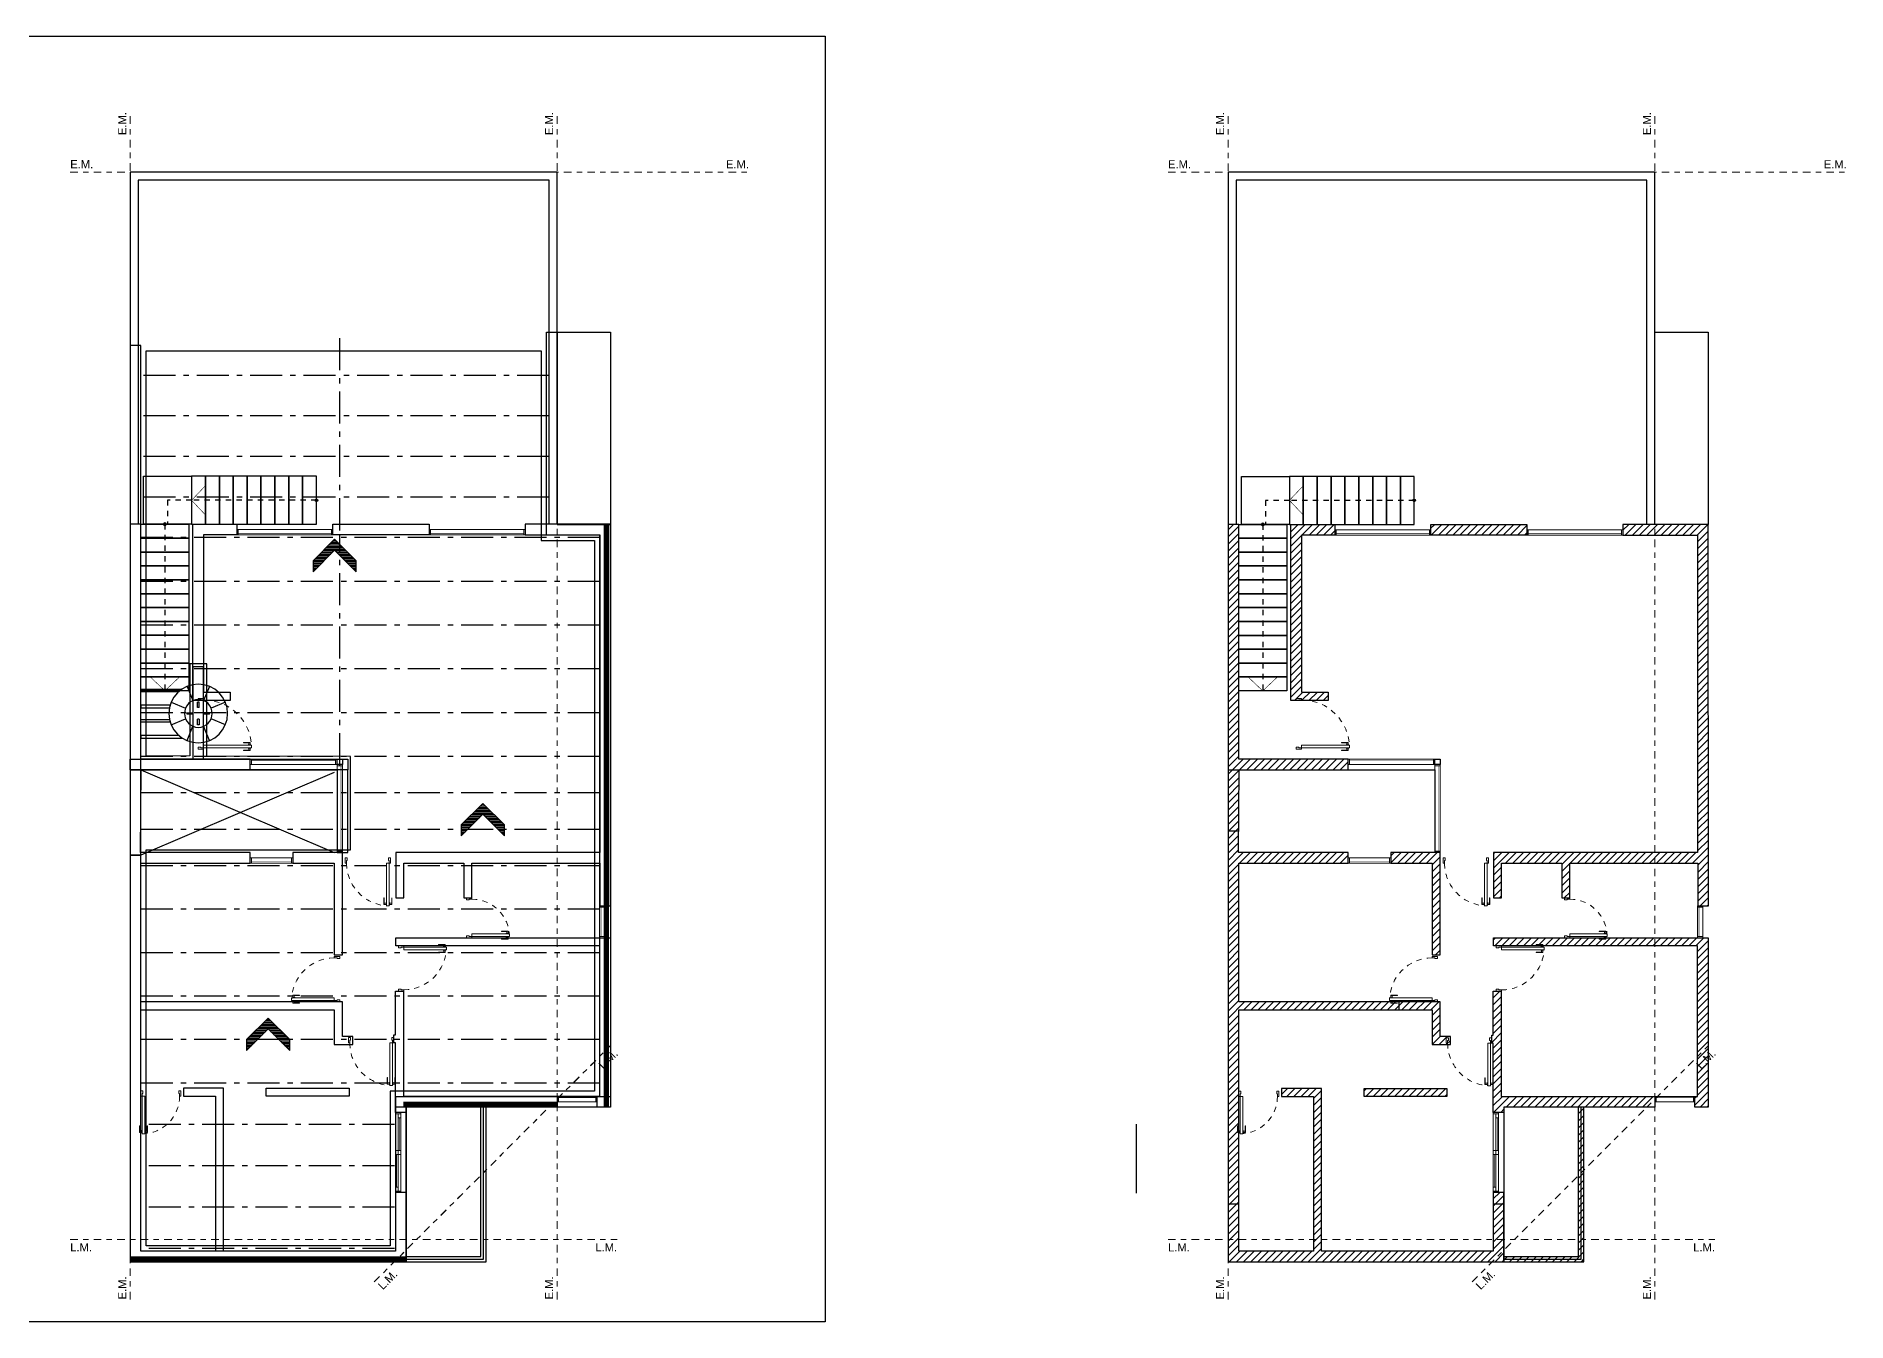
# Model space of a CAD drawing. Header units: metres. Extents: x -533726 to -533540, y -594667 to -594604.
# Drawn here: x -533574.11 to -533540.18, y -594628.27 to -594604.18 of the extents above; entities that cross this region are included whole.
import ezdxf
from ezdxf.enums import TextEntityAlignment as Align
from ezdxf.xclip import XClip

# ---------------------------------------------------------------- set-up
doc = ezdxf.new("R2010")
doc.units = ezdxf.units.M
doc.header["$LTSCALE"] = 0.5
doc.header["$XCLIPFRAME"] = 0
for name, pattern in [('ACAD_ISO10W100', [18, 12, -3, 0, -3]), ('RAYA-PUNTO', [0.625, 0.375, -0.1, 0.05, -0.1]), ('RAYITA-RAYITA', [0.175, 0.075, -0.1])]:
    doc.linetypes.add(name, pattern=pattern)
doc.layers.add('00_AUX', color=6, linetype='Continuous', plot=False)
doc.layers.add('ayuda', color=6, linetype='Continuous', plot=False)
for name, color, linetype in [('A - MUROS', 5, 'Continuous'), ('A - PISOS', 1, 'Continuous'), ('A - VISTA 1', 1, 'Continuous'), ('A - VISTA 2', 2, 'Continuous'), ('A - VISTA 3', 3, 'Continuous'), ('A Vista', 2, 'Continuous'), ('c - LAD COM 20', 30, 'Continuous'), ('E - TECH - CORREAS', 3, 'ACAD_ISO10W100')]:
    doc.layers.add(name, color=color, linetype=linetype)
doc.layers.add('A Eje', color=1, linetype='RAYA-PUNTO', lineweight=0)
doc.layers.add('B Carpinteria', color=1, linetype='Continuous', lineweight=0)
doc.layers.add('C Vidrio', color=7, linetype='Continuous', lineweight=0, true_color=0x62b7ad)
doc.styles.add('Arial 100', font='arial.ttf', dxfattribs={"height": 0.2})
pattern_1 = [(0, (0.475, -0.025), (0, 6.985), [5.08, -1.905]), (90, (0.475, -0.025), (-6.985, 4e-16), [5.08, -1.905])]
pattern_2 = [(0, (35.576, 0), (0, 6.985), [5.08, -1.905]), (90, (35.576, 0), (-6.985, 4e-16), [5.08, -1.905])]

# ---------------------------------------------------------------- blocks, each defined once
blk = doc.blocks.new('*U44')
at = {"linetype": 'ByBlock', "lineweight": -2}
h = blk.add_hatch(color=0, dxfattribs=at)
edge = h.paths.add_edge_path()
edge.add_arc((0.45, 0), 0.025, 0, 360)
h = blk.add_hatch()
h.set_pattern_fill('ANGLE', color=256, style=0)
h.set_pattern_definition(pattern_1)
edge = h.paths.add_edge_path()
edge.add_arc((0.5, 0), 0.025, 0, 360)
at = {"color": 0, "linetype": 'RAYITA-RAYITA', "lineweight": -2}
blk.add_line((0.45, 0), (0.45, 2.34), dxfattribs=at)
at = {"color": 0, "linetype": 'ByBlock', "lineweight": -2}
for points in [[(0.9, 2.34), (0, 2.34), (0, 2.08), (0.9, 2.08), (0.9, 2.34)], [(0.9, 2.08), (0, 2.08), (0, 1.82), (0.9, 1.82), (0.9, 2.08)], [(0.9, 1.82), (0, 1.82), (0, 1.56), (0.9, 1.56), (0.9, 1.82)], [(0.9, 1.56), (0, 1.56), (0, 1.3), (0.9, 1.3), (0.9, 1.56)], [(0.9, 1.3), (0, 1.3), (0, 1.04), (0.9, 1.04), (0.9, 1.3)], [(0.9, 1.04), (0, 1.04), (0, 0.78), (0.9, 0.78), (0.9, 1.04)], [(0.9, 0.78), (0, 0.78), (0, 0.52), (0.9, 0.52), (0.9, 0.78)], [(0.9, 0.52), (0, 0.52), (0, 0.26), (0.9, 0.26), (0.9, 0.52)], [(0.9, 0.26), (0, 0.26), (0, 0), (0.9, 0), (0.9, 0.26)]]:
    blk.add_lwpolyline(points, dxfattribs=at)
at = {"color": 0, "linetype": 'ByBlock', "lineweight": -2, "const_width": 0.01}
blk.add_lwpolyline([(0.175, 2.08), (0.45, 2.34), (0.725, 2.08)], dxfattribs=at)
at = {"color": 0, "linetype": 'ByBlock', "lineweight": -2}
blk.add_circle((0.45, 0), 0.025, dxfattribs=at)
blk = doc.blocks.new('*U45')
at = {"color": 0, "linetype": 'ByBlock', "lineweight": -2}
blk.add_lwpolyline([(0, 0), (0.9, 0), (0.9, 0.9), (0, 0.9)], close=True, dxfattribs=at)
at = {"color": 0, "linetype": 'RAYITA-RAYITA', "lineweight": -2}
blk.add_lwpolyline([(0, 0.45), (0.45, 0.45), (0.45, 0)], dxfattribs=at)
blk = doc.blocks.new('*U60')
at = {"linetype": 'ByBlock', "lineweight": -2}
h = blk.add_hatch(color=0, dxfattribs=at)
edge = h.paths.add_edge_path()
edge.add_arc((0.45, 0), 0.025, 0, 360)
h = blk.add_hatch()
h.set_pattern_fill('ANGLE', color=256, style=0)
h.set_pattern_definition(pattern_1)
edge = h.paths.add_edge_path()
edge.add_arc((0.5, 0), 0.025, 0, 360)
at = {"color": 0, "linetype": 'RAYITA-RAYITA', "lineweight": -2}
blk.add_line((0.45, 0), (0.45, 3.12), dxfattribs=at)
at = {"color": 0, "linetype": 'ByBlock', "lineweight": -2}
for points in [[(0.9, 3.12), (0, 3.12), (0, 2.86), (0.9, 2.86), (0.9, 3.12)], [(0.9, 2.86), (0, 2.86), (0, 2.6), (0.9, 2.6), (0.9, 2.86)], [(0.9, 2.6), (0, 2.6), (0, 2.34), (0.9, 2.34), (0.9, 2.6)], [(0.9, 2.34), (0, 2.34), (0, 2.08), (0.9, 2.08), (0.9, 2.34)], [(0.9, 2.08), (0, 2.08), (0, 1.82), (0.9, 1.82), (0.9, 2.08)], [(0.9, 1.82), (0, 1.82), (0, 1.56), (0.9, 1.56), (0.9, 1.82)], [(0.9, 1.56), (0, 1.56), (0, 1.3), (0.9, 1.3), (0.9, 1.56)], [(0.9, 1.3), (0, 1.3), (0, 1.04), (0.9, 1.04), (0.9, 1.3)], [(0.9, 1.04), (0, 1.04), (0, 0.78), (0.9, 0.78), (0.9, 1.04)], [(0.9, 0.78), (0, 0.78), (0, 0.52), (0.9, 0.52), (0.9, 0.78)], [(0.9, 0.52), (0, 0.52), (0, 0.26), (0.9, 0.26), (0.9, 0.52)], [(0.9, 0.26), (0, 0.26), (0, 0), (0.9, 0), (0.9, 0.26)]]:
    blk.add_lwpolyline(points, dxfattribs=at)
at = {"color": 0, "linetype": 'ByBlock', "lineweight": -2, "const_width": 0.01}
blk.add_lwpolyline([(0.175, 2.86), (0.45, 3.12), (0.725, 2.86)], dxfattribs=at)
at = {"color": 0, "linetype": 'ByBlock', "lineweight": -2}
blk.add_circle((0.45, 0), 0.025, dxfattribs=at)
blk = doc.blocks.new('Picaporte - Planta')
at = {"color": 0, "linetype": 'ByBlock', "lineweight": -2}
blk.add_line((0.012, -0.005), (0.012, -0.045), dxfattribs=at)
blk.add_lwpolyline([(-0.025, -0.005), (0.025, -0.005), (0.025, 0), (-0.025, 0)], close=True, dxfattribs=at)
blk.add_lwpolyline([(-0.013, -0.005), (-0.013, -0.05), (0.112, -0.05), (0.112, -0.045), (0, -0.045)], dxfattribs=at)
blk = doc.blocks.new('*U18')
at = {"color": 0, "linetype": 'ByBlock', "lineweight": -2}
for points in [[(0.025, 0.7), (0.075, 0.7), (0.075, 0), (0.025, 0)], [(0, 0), (0.025, 0), (0.025, -0.05), (0.038, -0.05), (0.038, -0.1), (0, -0.1)], [(0.75, -0.1), (0.75, 0), (0.725, 0), (0.725, -0.05), (0.713, -0.05), (0.713, -0.1)]]:
    blk.add_lwpolyline(points, close=True, dxfattribs=at)
at = {"color": 0, "linetype": 'RAYITA-RAYITA', "lineweight": -2}
blk.add_arc((0.025, 0), 0.7, 360, 90, dxfattribs=at)
at = {"color": 0, "linetype": 'ByBlock', "lineweight": -2, "rotation": 270.0000000004495}
blk.add_blockref('Picaporte - Planta', (0.025, 0.662), dxfattribs=at)
at = {"color": 0, "linetype": 'ByBlock', "lineweight": -2, "xscale": -1, "rotation": 89.99999999955051}
blk.add_blockref('Picaporte - Planta', (0.075, 0.662), dxfattribs=at)
blk = doc.blocks.new('*U23')
at = {"color": 0, "linetype": 'ByBlock', "lineweight": -2}
for points in [[(0.025, 0.8), (0.075, 0.8), (0.075, 0), (0.025, 0)], [(0, 0), (0.025, 0), (0.025, -0.05), (0.038, -0.05), (0.038, -0.1), (0, -0.1)], [(0.85, -0.1), (0.85, 0), (0.825, 0), (0.825, -0.05), (0.812, -0.05), (0.812, -0.1)]]:
    blk.add_lwpolyline(points, close=True, dxfattribs=at)
at = {"color": 0, "linetype": 'RAYITA-RAYITA', "lineweight": -2}
blk.add_arc((0.025, 0), 0.8, 360, 90, dxfattribs=at)
at = {"color": 0, "linetype": 'ByBlock', "lineweight": -2, "rotation": 270.0000000004495}
blk.add_blockref('Picaporte - Planta', (0.025, 0.762), dxfattribs=at)
at = {"color": 0, "linetype": 'ByBlock', "lineweight": -2, "xscale": -1, "rotation": 89.99999999955051}
blk.add_blockref('Picaporte - Planta', (0.075, 0.762), dxfattribs=at)
blk = doc.blocks.new('*U34')
at = {"color": 0, "linetype": 'ByBlock', "lineweight": -2}
for p, q in [((0.025, 0), (1.475, 0)), ((0.025, -0.1), (1.475, -0.1)), ((0.7125, -0.05), (0.1, -0.05)), ((1.4, -0.05), (0.7875, -0.05))]:
    blk.add_line(p, q, dxfattribs=at)
for points in [[(0, -0.1), (0, 0), (0.025, 0), (0.025, -0.05), (0.025, -0.05), (0.025, -0.1)], [(0.025, -0.05), (0.025, 0), (0.1, 0), (0.1, -0.05)], [(0.7875, -0.05), (0.7875, 0), (0.7125, 0), (0.7125, -0.05)], [(1.5, -0.1), (1.5, 0), (1.475, 0), (1.475, -0.05), (1.475, -0.05), (1.475, -0.1)], [(0.7125, -0.1), (0.7125, -0.05), (0.7875, -0.05), (0.7875, -0.1)], [(1.475, -0.1), (1.475, -0.05), (1.4, -0.05), (1.4, -0.1)]]:
    blk.add_lwpolyline(points, close=True, dxfattribs=at)
at = {"layer": 'C Vidrio', "linetype": 'ByBlock', "lineweight": -2, "const_width": 0.01}
for points in [[(0.7125, -0.025), (0.1, -0.025)], [(1.4, -0.075), (0.7875, -0.075)]]:
    blk.add_lwpolyline(points, dxfattribs=at)
blk = doc.blocks.new('*U52')
at = {"color": 0, "linetype": 'ByBlock', "lineweight": -2}
for points in [[(0, 0), (1.625, 0), (1.625, -0.1), (0, -0.1)], [(0, -0.1), (0, 0), (0.025, 0), (0.025, -0.05), (0.025, -0.05), (0.025, -0.1)], [(1.625, -0.1), (1.625, 0), (1.6, 0), (1.6, -0.05), (1.6, -0.05), (1.6, -0.1)]]:
    blk.add_lwpolyline(points, close=True, dxfattribs=at)
at = {"layer": 'C Vidrio', "linetype": 'ByBlock', "lineweight": -2, "const_width": 0.01}
blk.add_lwpolyline([(1.6, -0.025), (0.025, -0.025)], dxfattribs=at)
blk = doc.blocks.new('*U53')
at = {"color": 0, "linetype": 'ByBlock', "lineweight": -2}
for points in [[(0, 0), (1.65, 0), (1.65, -0.1), (0, -0.1)], [(0, -0.1), (0, 0), (0.025, 0), (0.025, -0.05), (0.025, -0.05), (0.025, -0.1)], [(1.65, -0.1), (1.65, 0), (1.625, 0), (1.625, -0.05), (1.625, -0.05), (1.625, -0.1)]]:
    blk.add_lwpolyline(points, close=True, dxfattribs=at)
at = {"layer": 'C Vidrio', "linetype": 'ByBlock', "lineweight": -2, "const_width": 0.01}
blk.add_lwpolyline([(1.625, -0.025), (0.025, -0.025)], dxfattribs=at)
blk = doc.blocks.new('*U54')
at = {"color": 0, "linetype": 'ByBlock', "lineweight": -2}
for points in [[(0.025, 0.9), (0.075, 0.9), (0.075, 0), (0.025, 0)], [(0, 0), (0.025, 0), (0.025, -0.05), (0.038, -0.05), (0.038, -0.1), (0, -0.1)], [(0.95, -0.1), (0.95, 0), (0.925, 0), (0.925, -0.05), (0.913, -0.05), (0.913, -0.1)]]:
    blk.add_lwpolyline(points, close=True, dxfattribs=at)
at = {"color": 0, "linetype": 'RAYITA-RAYITA', "lineweight": -2}
blk.add_arc((0.025, 0), 0.9, 360, 90, dxfattribs=at)
at = {"color": 0, "linetype": 'ByBlock', "lineweight": -2, "rotation": 270.0000000004495}
blk.add_blockref('Picaporte - Planta', (0.025, 0.862), dxfattribs=at)
at = {"color": 0, "linetype": 'ByBlock', "lineweight": -2, "xscale": -1, "rotation": 89.99999999955051}
blk.add_blockref('Picaporte - Planta', (0.075, 0.862), dxfattribs=at)
blk = doc.blocks.new('*U55')
at = {"color": 0, "linetype": 'ByBlock', "lineweight": -2}
for points in [[(0, 0), (0.8, 0), (0.8, -0.1), (0, -0.1)], [(0, -0.1), (0, 0), (0.025, 0), (0.025, -0.05), (0.025, -0.05), (0.025, -0.1)], [(0.8, -0.1), (0.8, 0), (0.775, 0), (0.775, -0.05), (0.775, -0.05), (0.775, -0.1)]]:
    blk.add_lwpolyline(points, close=True, dxfattribs=at)
at = {"layer": 'C Vidrio', "linetype": 'ByBlock', "lineweight": -2, "const_width": 0.01}
blk.add_lwpolyline([(0.775, -0.025), (0.025, -0.025)], dxfattribs=at)
blk = doc.blocks.new('*U69')
at = {"color": 0, "linetype": 'ByBlock', "lineweight": -2}
for points in [[(0, 0), (0.75, 0), (0.75, -0.1), (0, -0.1)], [(0, -0.1), (0, 0), (0.025, 0), (0.025, -0.05), (0.025, -0.05), (0.025, -0.1)], [(0.75, -0.1), (0.75, 0), (0.725, 0), (0.725, -0.05), (0.725, -0.05), (0.725, -0.1)]]:
    blk.add_lwpolyline(points, close=True, dxfattribs=at)
at = {"layer": 'C Vidrio', "linetype": 'ByBlock', "lineweight": -2, "const_width": 0.01}
blk.add_lwpolyline([(0.725, -0.025), (0.025, -0.025)], dxfattribs=at)
blk = doc.blocks.new('*U56')
at = {"color": 0, "linetype": 'ByBlock', "lineweight": -2}
for points in [[(0, 0), (0.6, 0), (0.6, -0.1), (0, -0.1)], [(0, -0.1), (0, 0), (0.025, 0), (0.025, -0.05), (0.025, -0.05), (0.025, -0.1)], [(0.6, -0.1), (0.6, 0), (0.575, 0), (0.575, -0.05), (0.575, -0.05), (0.575, -0.1)]]:
    blk.add_lwpolyline(points, close=True, dxfattribs=at)
at = {"layer": 'C Vidrio', "linetype": 'ByBlock', "lineweight": -2, "const_width": 0.01}
blk.add_lwpolyline([(0.575, -0.025), (0.025, -0.025)], dxfattribs=at)
blk = doc.blocks.new('*U57')
at = {"color": 0, "linetype": 'ByBlock', "lineweight": -2}
for points in [[(0, 0), (1.8, 0), (1.8, -0.1), (0, -0.1)], [(0, -0.1), (0, 0), (0.025, 0), (0.025, -0.05), (0.025, -0.05), (0.025, -0.1)], [(1.8, -0.1), (1.8, 0), (1.775, 0), (1.775, -0.05), (1.775, -0.05), (1.775, -0.1)]]:
    blk.add_lwpolyline(points, close=True, dxfattribs=at)
at = {"layer": 'C Vidrio', "linetype": 'ByBlock', "lineweight": -2, "const_width": 0.01}
blk.add_lwpolyline([(1.775, -0.025), (0.025, -0.025)], dxfattribs=at)
blk = doc.blocks.new('*U64')
at = {"color": 0, "linetype": 'ByBlock', "lineweight": -2}
blk.add_line((-1.5, 0), (12.167, 0), dxfattribs=at)
at = {"color": 0, "linetype": 'ByBlock', "lineweight": -2, "style": 'Arial 100'}
blk.add_text('L.M.', height=0.2, dxfattribs=at).set_placement((-1.5, -0.3))
blk.add_text('L.M.', height=0.2, dxfattribs=at).set_placement((12.167, -0.3), align=Align.RIGHT)
blk = doc.blocks.new('*U41')
at = {"color": 0, "linetype": 'ByBlock', "lineweight": -2}
blk.add_line((-1.5, 0), (28.167, 0), dxfattribs=at)
at = {"color": 0, "linetype": 'ByBlock', "lineweight": -2, "style": 'Arial 100'}
blk.add_text('E.M.', height=0.2, dxfattribs=at).set_placement((-1.5, 0.1))
blk.add_text('E.M.', height=0.2, dxfattribs=at).set_placement((28.167, 0.1), align=Align.RIGHT)
blk = doc.blocks.new('*U39')
at = {"color": 0, "linetype": 'ByBlock', "lineweight": -2}
blk.add_line((-1.5, 0), (15.46, 0), dxfattribs=at)
at = {"color": 0, "linetype": 'ByBlock', "lineweight": -2, "style": 'Arial 100'}
blk.add_text('E.M.', height=0.2, dxfattribs=at).set_placement((-1.5, 0.1))
blk.add_text('E.M.', height=0.2, dxfattribs=at).set_placement((15.46, 0.1), align=Align.RIGHT)
blk = doc.blocks.new('*U63')
at = {"color": 0, "linetype": 'ByBlock', "lineweight": -2}
blk.add_line((-1.5, 0), (6.836, 0), dxfattribs=at)
at = {"color": 0, "linetype": 'ByBlock', "lineweight": -2, "style": 'Arial 100'}
blk.add_text('L.M.', height=0.2, dxfattribs=at).set_placement((-1.5, -0.3))
blk.add_text('L.M.', height=0.2, dxfattribs=at).set_placement((6.836, -0.3), align=Align.RIGHT)
blk = doc.blocks.new('lineas munic')
at = {"layer": 'A Eje', "ltscale": 0.5}
for name, p, xscale, yscale, zscale, rotation in [('*U41', (0, 0), 0.7500000000000007, 0.7500000000000007, 0.7500000000000007, 90), ('*U41', (8, 0), 0.7500000000000007, 0.7500000000000007, 0.7500000000000007, 90), ('*U63', (5.37, 0), 0.7499999999999999, 0.7499999999999999, 0.7499999999999999, 45.00000000000059)]:
    blk.add_blockref(name, p, dxfattribs=dict(at, xscale=xscale, yscale=yscale, zscale=zscale, rotation=rotation))
at = {"layer": 'A Eje', "ltscale": 0.5, "xscale": 0.75, "yscale": 0.75, "zscale": 0.75}
for name, p in [('*U39', (0, 20)), ('*U64', (0, 0))]:
    blk.add_blockref(name, p, dxfattribs=at)
blk = doc.blocks.new('CASA SEBA GONZALES - PLANTAS ARQ')
at = {"layer": 'A - MUROS'}
for points in [[(546.833, 603.635), (546.833, 610.235), (538.833, 610.235), (538.833, 603.635)], [(546.683, 603.635), (546.683, 610.085), (538.983, 610.085), (538.983, 603.635)], [(539.033, 599.035), (541.083, 599.035), (541.083, 599.235), (539.033, 599.235), (539.033, 603.635), (538.833, 603.635), (538.833, 599.035), (539.033, 599.035)], [(538.833, 603.635), (538.833, 589.815), (544.003, 589.815), (544.003, 591.115), (543.803, 591.115), (543.803, 590.015), (540.583, 590.015), (540.583, 593.065), (539.833, 593.065), (539.833, 592.915), (540.433, 592.915), (540.433, 590.015), (539.033, 590.015), (539.033, 592.915), (539.033, 592.915), (539.033, 593.065), (539.033, 593.065), (539.033, 594.535), (542.658, 594.535), (542.658, 593.885), (543.003, 593.885), (543.003, 594.035), (542.808, 594.035), (542.808, 594.685), (539.033, 594.685), (539.033, 597.285), (541.083, 597.285), (541.083, 597.485), (539.027, 597.484)], [(540.008, 603.635), (540.833, 603.635), (540.833, 603.435), (540.208, 603.435), (540.208, 600.492), (540.708, 600.492), (540.708, 600.335), (540.008, 600.335), (540.008, 603.635)], [(539.033, 594.685), (539.033, 597.285)], [(541.883, 597.285), (542.658, 597.285), (542.658, 595.565), (542.808, 595.565), (542.808, 597.485), (541.883, 597.485), (541.883, 597.285)], [(543.773, 594.065), (543.803, 594.065), (543.803, 594.885), (543.953, 594.885), (543.953, 592.915), (546.833, 592.915), (546.833, 592.715), (544.003, 592.715), (544.003, 592.615), (543.803, 592.615), (543.803, 593.915), (543.773, 593.915), (543.773, 594.065)]]:
    blk.add_lwpolyline(points, dxfattribs=at)
for points in [[(542.633, 603.635), (544.433, 603.635), (544.433, 603.435), (542.633, 603.435)], [(547.633, 603.435), (547.633, 597.485), (543.808, 597.485), (543.808, 596.635), (543.958, 596.635), (543.958, 597.285), (545.088, 597.285), (545.088, 596.635), (545.238, 596.635), (545.238, 597.285), (547.633, 597.285), (547.633, 596.485), (547.833, 596.485), (547.832, 603.635), (546.833, 603.635), (546.833, 603.635), (546.233, 603.635), (546.233, 603.435)], [(542.708, 599.235), (542.808, 599.235), (542.808, 599.135), (542.708, 599.135)], [(543.808, 595.885), (547.833, 595.885), (547.833, 592.715), (547.583, 592.715), (547.583, 592.915), (547.633, 592.915), (547.633, 595.735), (543.808, 595.735)], [(541.383, 592.915), (541.383, 593.065), (542.933, 593.065), (542.933, 592.915)]]:
    blk.add_lwpolyline(points, close=True, dxfattribs=at)
at = {"layer": 'A - PISOS'}
blk.add_lwpolyline([(541.083, 597.485), (539.027, 597.485), (539.038, 599.035), (542.708, 599.035), (542.708, 597.485), (541.883, 597.485)], dxfattribs=at)
blk.add_lwpolyline([(544.003, 589.815), (545.503, 589.815), (545.503, 592.715), (544.003, 592.715)], close=True, dxfattribs=at)
at = {"layer": 'A - VISTA 1'}
blk.add_lwpolyline([(546.833, 607.235), (547.833, 607.235), (547.833, 603.635), (546.833, 603.635)], close=True, dxfattribs=at)
at = {"layer": 'A - VISTA 2'}
for points in [[(544.003, 589.865), (545.453, 589.865), (545.453, 592.715)], [(544.003, 589.915), (545.403, 589.915), (545.403, 592.715)]]:
    blk.add_lwpolyline(points, dxfattribs=at)
at = {"layer": 'ayuda'}
blk.add_lwpolyline([(522.376, 612.782), (566.855, 612.782), (566.855, 588.69), (522.376, 588.69)], close=True, dxfattribs=at)
at = {"layer": 'A Eje'}
blk.add_blockref('lineas munic', (538.833, 590.235), dxfattribs=at)
at = {"layer": 'A Vista', "xscale": -1}
blk.add_blockref('*U45', (539.983, 603.635), dxfattribs=at)
at = {"layer": 'A Vista', "rotation": 89.99999999999999}
blk.add_blockref('*U44', (542.323, 603.635), dxfattribs=at)
at = {"layer": 'A Vista', "xscale": -1, "rotation": 180}
blk.add_blockref('*U60', (539.033, 603.635), dxfattribs=at)
at = {"layer": 'B Carpinteria'}
for name, p, rotation in [('*U57', (542.633, 603.435), 180), ('*U23', (543.713, 597.285), 180), ('*U56', (547.633, 595.885), 90), ('*U23', (542.658, 594.685), 90.00000000000001), ('*U23', (543.958, 595.735), 270), ('*U23', (543.773, 593.915), 180), ('*U34', (543.803, 591.115), 89.99999999999997)]:
    blk.add_blockref(name, p, dxfattribs=dict(at, rotation=rotation))
at = {"layer": 'B Carpinteria', "xscale": -1}
for name, p, rotation in [('*U57', (544.433, 603.435), 180), ('*U54', (540.208, 599.42), 270), ('*U53', (542.808, 597.485), 270), ('*U55', (541.083, 597.285), 180), ('*U18', (545.238, 595.885), 270), ('*U18', (539.033, 592.915), 180)]:
    blk.add_blockref(name, p, dxfattribs=dict(at, rotation=rotation))
at = {"layer": 'B Carpinteria'}
for name, p in [('*U52', (541.083, 599.235)), ('*U69', (546.833, 592.915))]:
    blk.add_blockref(name, p, dxfattribs=at)
blk = doc.blocks.new('Cisterna de polietileno 1000 - Planta')
at = {"color": 0, "linetype": 'ByBlock', "lineweight": -2}
for p, q in [((-0.21, 0.508), (-0.099, 0.24)), ((0.21, 0.508), (0.099, 0.24)), ((-0.508, 0.21), (-0.24, 0.099)), ((-0.21, -0.015), (-0.21, 0.015)), ((-0.109, -0.015), (-0.109, 0.015)), ((-0.015, 0.21), (0.015, 0.21)), ((-0.015, 0.109), (0.015, 0.109)), ((0.109, -0.015), (0.109, 0.015)), ((0.21, -0.015), (0.21, 0.015)), ((0.508, 0.21), (0.24, 0.099)), ((-0.508, -0.21), (-0.24, -0.099)), ((-0.21, -0.508), (-0.099, -0.24)), ((-0.015, -0.109), (0.015, -0.109)), ((-0.015, -0.21), (0.015, -0.21)), ((0.21, -0.508), (0.099, -0.24)), ((0.508, -0.21), (0.24, -0.099))]:
    blk.add_line(p, q, dxfattribs=at)
for points in [[(-0.21, 0.015), (-0.109, 0.015)], [(-0.015, 0.109), (-0.015, 0.21)], [(0.015, 0.109), (0.015, 0.21)], [(0.21, 0.015), (0.109, 0.015)], [(-0.21, -0.015), (-0.109, -0.015)], [(-0.015, -0.109), (-0.015, -0.21)], [(0.015, -0.21), (0.015, -0.109)], [(0.109, -0.015), (0.21, -0.015)]]:
    blk.add_lwpolyline(points, dxfattribs=at)
for radius in [0.55, 0.26]:
    blk.add_circle((0, 0), radius, dxfattribs=at)
blk = doc.blocks.new('flecha pendiente techo')
h = blk.add_hatch()
h.set_pattern_fill('_USER', color=256, scale=0.0286, angle=90, style=0, pattern_type=0)
h.set_pattern_definition([(90, (262.240805, -212.298315), (-0.0286, 2e-18), [])])
h.paths.add_polyline_path([(0, 0), (0.404, -0.404), (0.607, -0.404), (0.202, 0), (0.607, 0.404), (0.404, 0.404)])
at = {"color": 2}
blk.add_lwpolyline([(0.404, -0.404), (0.607, -0.404), (0.202, 0), (0.607, 0.404), (0.404, 0.404), (0, 0), (0.404, -0.404)], dxfattribs=at)

msp = doc.modelspace()

# ---------------------------------------------------------------- hatches: boundary and pattern name
at = {"layer": '00_AUX', "ltscale": 0.5}
h = msp.add_hatch(dxfattribs=at)
h.set_pattern_fill('ANSI31', color=256, scale=0.03)
h.paths.add_polyline_path([(-533551.574, -594619.679), (-533549.524, -594619.679), (-533549.524, -594619.479), (-533551.579, -594619.479), (-533551.568, -594617.929), (-533551.574, -594617.929), (-533551.774, -594617.929), (-533551.774, -594627.149), (-533546.604, -594627.149), (-533546.604, -594625.849), (-533546.804, -594625.849), (-533546.804, -594626.949), (-533550.024, -594626.949), (-533550.024, -594623.899), (-533550.774, -594623.899), (-533550.774, -594624.049), (-533550.174, -594624.049), (-533550.174, -594626.949), (-533551.574, -594626.949), (-533551.574, -594624.049), (-533551.574, -594623.899), (-533551.574, -594622.429), (-533547.949, -594622.429), (-533547.949, -594623.079), (-533547.604, -594623.079), (-533547.604, -594622.929), (-533547.799, -594622.929), (-533547.799, -594622.279), (-533551.574, -594622.279)])
h.paths.add_polyline_path([(-533547.684, -594622.949), (-533547.646, -594622.949), (-533547.646, -594622.999), (-533547.659, -594622.999), (-533547.659, -594623.049), (-533547.684, -594623.049)], flags=16)
h.paths.add_polyline_path([(-533542.774, -594621.079), (-533543.774, -594621.079), (-533543.774, -594621.229), (-533542.974, -594621.229), (-533542.974, -594623.299), (-533542.774, -594623.099)])
h.paths.add_polyline_path([(-533542.774, -594623.099), (-533542.974, -594623.299), (-533542.974, -594624.049), (-533543.024, -594624.049), (-533543.024, -594624.249), (-533542.774, -594624.249)])
h.paths.add_polyline_path([(-533543.774, -594624.099), (-533543.774, -594624.049), (-533546.654, -594624.049), (-533546.654, -594622.079), (-533546.749, -594622.079), (-533546.804, -594622.079), (-533546.804, -594622.899), (-533546.834, -594622.899), (-533546.834, -594623.049), (-533546.804, -594623.049), (-533546.804, -594624.349), (-533546.704, -594624.349), (-533546.604, -594624.349), (-533546.604, -594624.249), (-533545.104, -594624.249), (-533543.924, -594624.249)])
h.paths.add_polyline_path([(-533547.674, -594623.899), (-533549.224, -594623.899), (-533549.224, -594624.049), (-533547.674, -594624.049)], flags=17)
h.paths.add_polyline_path([(-533547.799, -594619.479), (-533547.899, -594619.479), (-533548.724, -594619.479), (-533548.724, -594619.679), (-533547.949, -594619.679), (-533547.949, -594621.399), (-533547.799, -594621.399)], flags=17)
h.paths.add_polyline_path([(-533543.774, -594619.479), (-533546.799, -594619.479), (-533546.799, -594620.329), (-533546.649, -594620.329), (-533546.649, -594619.678), (-533545.519, -594619.678), (-533545.519, -594620.329), (-533545.369, -594620.329), (-533545.369, -594619.678), (-533543.774, -594619.678)])
h.paths.add_polyline_path([(-533543.774, -594621.079), (-533544.694, -594621.079), (-533544.694, -594621.104), (-533544.819, -594621.104), (-533544.819, -594621.099), (-533544.719, -594621.099), (-533544.719, -594621.079), (-533546.799, -594621.079), (-533546.799, -594621.229), (-533545.899, -594621.229), (-533545.899, -594621.208), (-533545.999, -594621.208), (-533545.999, -594621.203), (-533545.874, -594621.203), (-533545.874, -594621.229), (-533543.774, -594621.229)])
h.paths.add_polyline_path([(-533542.774, -594613.329), (-533543.774, -594613.329), (-533543.774, -594613.529), (-533542.974, -594613.529), (-533542.974, -594619.479), (-533543.774, -594619.479), (-533543.774, -594619.678), (-533542.973, -594619.678), (-533542.973, -594620.478), (-533542.773, -594620.478)])
h.paths.add_polyline_path([(-533546.174, -594613.329), (-533547.974, -594613.329), (-533547.974, -594613.529), (-533546.174, -594613.529)])
h.paths.add_polyline_path([(-533550.399, -594613.529), (-533549.774, -594613.529), (-533549.774, -594613.329), (-533550.599, -594613.329), (-533550.599, -594616.629), (-533550.499, -594616.629), (-533550.499, -594616.593), (-533550.399, -594616.593), (-533550.399, -594616.618, -0.037996), (-533550.262, -594616.629), (-533549.899, -594616.629), (-533549.899, -594616.471), (-533550.399, -594616.471)], flags=17)
h.paths.add_polyline_path([(-533549.524, -594617.729), (-533551.574, -594617.729), (-533551.574, -594613.329), (-533551.774, -594613.329), (-533551.774, -594617.929), (-533551.574, -594617.929), (-533549.524, -594617.929)])
h.paths.add_polyline_path([(-533543.774, -594613.329), (-533544.374, -594613.329), (-533544.374, -594613.529), (-533543.774, -594613.529)])
h.paths.add_polyline_path([(-533545.104, -594626.729), (-533545.154, -594626.729), (-533545.154, -594627.099), (-533546.604, -594627.099), (-533546.604, -594627.149), (-533545.104, -594627.149)])
h.paths.add_polyline_path([(-533545.154, -594626.729), (-533545.204, -594626.729), (-533545.204, -594627.049), (-533546.604, -594627.049), (-533546.604, -594627.099), (-533545.154, -594627.099)], flags=17)
h.paths.add_polyline_path([(-533545.104, -594625.429), (-533545.154, -594625.479), (-533545.154, -594626.729), (-533545.104, -594626.729)])
h.paths.add_polyline_path([(-533545.154, -594625.479), (-533545.204, -594625.529), (-533545.204, -594626.729), (-533545.154, -594626.729)])
h.paths.add_polyline_path([(-533545.104, -594624.249), (-533545.154, -594624.249), (-533545.154, -594625.479), (-533545.104, -594625.429)])
h.paths.add_polyline_path([(-533545.154, -594624.249), (-533545.204, -594624.249), (-533545.204, -594625.529), (-533545.154, -594625.479)])
h = msp.add_hatch(dxfattribs=at)
h.set_pattern_fill('ANGLE', color=256)
h.set_pattern_definition(pattern_2)
h.paths.add_polyline_path([(-533551.574, -594617.929), (-533551.774, -594617.929), (-533551.774, -594626.729), (-533551.574, -594626.729), (-533551.574, -594624.724), (-533551.599, -594624.724), (-533551.599, -594624.599), (-533551.594, -594624.599), (-533551.594, -594624.699), (-533551.574, -594624.699), (-533551.574, -594619.479), (-533551.579, -594619.479), (-533551.574, -594618.704)])
h = msp.add_hatch(dxfattribs=at)
h.set_pattern_fill('ANGLE', color=256)
h.set_pattern_definition(pattern_2)
h.paths.add_polyline_path([(-533551.574, -594624.724), (-533551.599, -594624.724), (-533551.599, -594624.599), (-533551.594, -594624.599), (-533551.594, -594624.699), (-533551.574, -594624.699), (-533551.574, -594619.479), (-533551.579, -594619.479), (-533551.574, -594618.704), (-533551.574, -594617.929), (-533551.774, -594617.929), (-533551.774, -594626.729), (-533551.574, -594626.729)])
h = msp.add_hatch(dxfattribs=at)
h.set_pattern_fill('ANGLE', color=256)
h.set_pattern_definition(pattern_2)
h.paths.add_polyline_path([(-533549.524, -594619.479), (-533551.579, -594619.479), (-533551.774, -594619.479), (-533551.774, -594627.149), (-533546.604, -594627.149), (-533546.604, -594625.849), (-533546.804, -594625.849), (-533546.804, -594626.949), (-533550.024, -594626.949), (-533550.024, -594623.899), (-533550.774, -594623.899), (-533550.774, -594624.049), (-533550.174, -594624.049), (-533550.173, -594624.049), (-533550.173, -594624.849), (-533550.174, -594626.949), (-533551.574, -594626.949), (-533551.574, -594624.049), (-533551.574, -594623.899), (-533551.574, -594622.429), (-533547.949, -594622.429), (-533547.949, -594623.079), (-533547.604, -594623.079), (-533547.604, -594622.929), (-533547.799, -594622.929), (-533547.799, -594622.279), (-533551.574, -594622.279), (-533551.574, -594619.679), (-533550.946, -594619.679), (-533549.524, -594619.679)])
h.paths.add_polyline_path([(-533547.684, -594622.949), (-533547.646, -594622.949), (-533547.646, -594622.999), (-533547.659, -594622.999), (-533547.659, -594623.049), (-533547.684, -594623.049)], flags=16)

# ---------------------------------------------------------------- linework, layer by layer
at = {"layer": 'A - MUROS'}
for points in [[(-533543.774, -594613.329), (-533543.774, -594606.729), (-533551.774, -594606.729), (-533551.774, -594613.329)], [(-533543.924, -594613.329), (-533543.924, -594606.879), (-533551.624, -594606.879), (-533551.624, -594613.329)], [(-533563.549, -594624.049), (-533563.549, -594613.529), (-533564.549, -594613.529), (-533564.549, -594609.729), (-533564.349, -594609.729), (-533564.349, -594613.329), (-533563.349, -594613.329), (-533563.349, -594624.049)], [(-533572.149, -594617.929), (-533572.149, -594617.929), (-533572.149, -594617.779), (-533572.149, -594617.779), (-533572.149, -594609.979), (-533572.349, -594609.979), (-533572.349, -594617.929), (-533572.149, -594617.929)], [(-533572.349, -594610.03), (-533572.349, -594627.149), (-533567.179, -594627.149), (-533567.179, -594624.249), (-533567.379, -594624.249), (-533567.379, -594626.949), (-533572.149, -594626.949), (-533572.149, -594619.529)], [(-533551.574, -594617.929), (-533549.524, -594617.929), (-533549.524, -594617.729), (-533551.574, -594617.729), (-533551.574, -594613.329), (-533551.774, -594613.329), (-533551.774, -594617.929), (-533551.574, -594617.929)], [(-533551.774, -594613.329), (-533551.774, -594627.149), (-533546.604, -594627.149), (-533546.604, -594625.849), (-533546.804, -594625.849), (-533546.804, -594626.949), (-533550.024, -594626.949), (-533550.024, -594623.899), (-533550.774, -594623.899), (-533550.774, -594624.049), (-533550.174, -594624.049), (-533550.174, -594626.949), (-533551.574, -594626.949), (-533551.574, -594624.049), (-533551.574, -594624.049), (-533551.574, -594623.899), (-533551.574, -594623.899), (-533551.574, -594622.429), (-533547.949, -594622.429), (-533547.949, -594623.079), (-533547.604, -594623.079), (-533547.604, -594622.929), (-533547.799, -594622.929), (-533547.799, -594622.279), (-533551.574, -594622.279), (-533551.574, -594619.679), (-533549.524, -594619.679), (-533549.524, -594619.479), (-533551.579, -594619.479)], [(-533550.599, -594613.329), (-533549.774, -594613.329), (-533549.774, -594613.529), (-533550.399, -594613.529), (-533550.399, -594616.471), (-533549.899, -594616.471), (-533549.899, -594616.629), (-533550.599, -594616.629), (-533550.599, -594613.329)], [(-533572.149, -594619.529), (-533572.349, -594619.529)], [(-533572.149, -594622.279), (-533572.149, -594619.679)], [(-533551.574, -594622.279), (-533551.574, -594619.679)], [(-533548.724, -594619.679), (-533547.949, -594619.679), (-533547.949, -594621.399), (-533547.799, -594621.399), (-533547.799, -594619.479), (-533548.724, -594619.479), (-533548.724, -594619.679)], [(-533546.834, -594622.899), (-533546.804, -594622.899), (-533546.804, -594622.079), (-533546.654, -594622.079), (-533546.654, -594624.049), (-533543.774, -594624.049), (-533543.774, -594624.249), (-533546.604, -594624.249), (-533546.604, -594624.349), (-533546.804, -594624.349), (-533546.804, -594623.049), (-533546.834, -594623.049), (-533546.834, -594622.899)]]:
    msp.add_lwpolyline(points, dxfattribs=at)
for points in [[(-533547.974, -594613.329), (-533546.174, -594613.329), (-533546.174, -594613.529), (-533547.974, -594613.529)], [(-533542.974, -594613.529), (-533542.974, -594619.479), (-533546.799, -594619.479), (-533546.799, -594620.329), (-533546.649, -594620.329), (-533546.649, -594619.678), (-533545.519, -594619.678), (-533545.519, -594620.329), (-533545.369, -594620.329), (-533545.369, -594619.678), (-533542.973, -594619.678), (-533542.973, -594620.478), (-533542.773, -594620.478), (-533542.774, -594613.329), (-533543.774, -594613.329), (-533543.774, -594613.329), (-533544.374, -594613.329), (-533544.374, -594613.529)], [(-533570.974, -594615.997), (-533571.174, -594615.997), (-533571.174, -594617.729), (-533570.974, -594617.729)], [(-533568.274, -594617.929), (-533572.349, -594617.929), (-533572.349, -594617.729), (-533568.274, -594617.729)], [(-533547.899, -594617.729), (-533547.799, -594617.729), (-533547.799, -594617.829), (-533547.899, -594617.829)], [(-533568.274, -594617.929), (-533568.474, -594617.929), (-533568.474, -594619.479), (-533568.274, -594619.479)], [(-533546.799, -594621.079), (-533542.774, -594621.079), (-533542.774, -594624.249), (-533543.024, -594624.249), (-533543.024, -594624.049), (-533542.974, -594624.049), (-533542.974, -594621.229), (-533546.799, -594621.229)], [(-533563.349, -594624.249), (-533567.372, -594624.249), (-533567.372, -594624.049), (-533563.349, -594624.049)], [(-533549.224, -594624.049), (-533549.224, -594623.899), (-533547.674, -594623.899), (-533547.674, -594624.049)]]:
    msp.add_lwpolyline(points, close=True, dxfattribs=at)
at = {"layer": 'A - PISOS'}
msp.add_lwpolyline([(-533549.524, -594619.479), (-533551.579, -594619.479), (-533551.568, -594617.929), (-533547.899, -594617.929), (-533547.899, -594619.479), (-533548.724, -594619.479)], dxfattribs=at)
for points in [[(-533567.179, -594627.149), (-533565.679, -594627.149), (-533565.679, -594624.249), (-533567.179, -594624.249)], [(-533546.604, -594627.149), (-533545.104, -594627.149), (-533545.104, -594624.249), (-533546.604, -594624.249)]]:
    msp.add_lwpolyline(points, close=True, dxfattribs=at)
at = {"layer": 'A - VISTA 1'}
for points in [[(-533564.349, -594609.729), (-533563.349, -594609.729), (-533563.349, -594613.329), (-533564.349, -594613.329)], [(-533543.774, -594609.729), (-533542.774, -594609.729), (-533542.774, -594613.329), (-533543.774, -594613.329)]]:
    msp.add_lwpolyline(points, close=True, dxfattribs=at)
at = {"layer": 'A - VISTA 2'}
for points in [[(-533564.349, -594609.979), (-533564.349, -594606.729), (-533572.349, -594606.729), (-533572.349, -594610.03)], [(-533564.499, -594609.979), (-533564.499, -594606.879), (-533572.199, -594606.879), (-533572.199, -594610.03)], [(-533571.438, -594616.467), (-533572.15, -594616.467), (-533572.15, -594616.417), (-533571.373, -594616.417)], [(-533571.604, -594616.717), (-533572.149, -594616.717), (-533572.149, -594616.767)], [(-533572.149, -594616.767), (-533571.616, -594616.767)], [(-533572.149, -594616.986), (-533571.616, -594616.986)], [(-533571.604, -594617.036), (-533572.149, -594617.036), (-533572.149, -594616.986)], [(-533571.438, -594617.286), (-533572.15, -594617.286), (-533572.15, -594617.336), (-533571.373, -594617.336)], [(-533546.604, -594627.099), (-533545.154, -594627.099), (-533545.154, -594624.249)], [(-533546.604, -594627.049), (-533545.204, -594627.049), (-533545.204, -594624.249)]]:
    msp.add_lwpolyline(points, dxfattribs=at)
msp.add_lwpolyline([(-533572.349, -594619.529), (-533572.149, -594619.529), (-533572.149, -594617.929), (-533572.349, -594617.929)], close=True, dxfattribs=at)
at = {"layer": 'A - VISTA 3'}
msp.add_lwpolyline([(-533572.049, -594617.674), (-533572.049, -594610.079), (-533564.649, -594610.079), (-533564.649, -594613.629), (-533563.649, -594613.629), (-533563.649, -594623.949), (-533567.479, -594623.949), (-533567.479, -594626.849), (-533572.049, -594626.849), (-533572.049, -594619.429), (-533568.224, -594619.429), (-533568.224, -594617.679), (-533570.915, -594617.673), (-533570.915, -594615.942), (-533571.234, -594615.942), (-533571.234, -594617.669), (-533572.049, -594617.674)], dxfattribs=at)
at = {"layer": 'ayuda'}
msp.add_lwpolyline([(-533603.806, -594604.181), (-533559.327, -594604.181), (-533559.327, -594628.273), (-533603.806, -594628.273)], close=True, dxfattribs=at)
at = {"layer": 'c - LAD COM 20', "ltscale": 0.5, "const_width": 0.1}
for points in [[(-533563.424, -594624.249), (-533563.424, -594613.329)], [(-533564.349, -594624.199), (-533567.229, -594624.199)], [(-533567.179, -594627.099), (-533572.349, -594627.099)]]:
    msp.add_lwpolyline(points, dxfattribs=at)
at = {"layer": 'Defpoints'}
for points in [[(-533572.149, -594617.929), (-533568.524, -594619.479)], [(-533568.524, -594617.979), (-533572.149, -594619.529)], [(-533553.495, -594624.569), (-533553.495, -594625.862)]]:
    msp.add_lwpolyline(points, dxfattribs=at)
at = {"layer": 'E - TECH - CORREAS', "ltscale": 0.1}
for points in [[(-533568.424, -594613.441), (-533568.424, -594609.779)], [(-533564.499, -594610.538), (-533572.149, -594610.538)], [(-533564.499, -594611.298), (-533572.149, -594611.298)], [(-533564.499, -594612.058), (-533572.149, -594612.058)], [(-533564.499, -594612.818), (-533572.149, -594612.818)], [(-533563.549, -594613.578), (-533572.149, -594613.578)], [(-533568.424, -594617.841), (-533568.424, -594613.529)], [(-533563.549, -594614.398), (-533572.149, -594614.398)], [(-533563.549, -594615.218), (-533572.149, -594615.218)], [(-533563.549, -594616.038), (-533572.149, -594616.038)], [(-533563.549, -594616.858), (-533572.149, -594616.858)], [(-533563.549, -594617.679), (-533572.149, -594617.679)], [(-533563.549, -594618.362), (-533572.149, -594618.362)], [(-533563.549, -594619.045), (-533572.149, -594619.045)], [(-533563.549, -594619.728), (-533572.149, -594619.728)], [(-533563.549, -594620.542), (-533572.149, -594620.542)], [(-533563.549, -594621.356), (-533572.149, -594621.356)], [(-533563.549, -594622.17), (-533572.149, -594622.17)], [(-533563.549, -594622.984), (-533572.149, -594622.984)], [(-533563.549, -594623.799), (-533572.149, -594623.799)], [(-533567.399, -594624.574), (-533572.149, -594624.574)], [(-533567.399, -594625.349), (-533572.149, -594625.349)], [(-533567.399, -594626.124), (-533572.149, -594626.124)], [(-533567.399, -594626.899), (-533572.149, -594626.899)]]:
    msp.add_lwpolyline(points, dxfattribs=at)

# ---------------------------------------------------------------- block references
ref = msp.add_blockref('CASA SEBA GONZALES - PLANTAS ARQ', (-534111.182, -595216.963))
XClip(ref).set_block_clipping_path([(537.1398751099, 587.6900110232), (549.5838671982, 613.896890943)])
at = {"rotation": 270}
for p in [(-533568.519, -594613.609), (-533565.74, -594618.558), (-533569.764, -594622.582)]:
    msp.add_blockref('flecha pendiente techo', p, dxfattribs=at)
at = {"layer": 'A - VISTA 3', "xscale": -1}
msp.add_blockref('Cisterna de polietileno 1000 - Planta', (-533571.074, -594616.873), dxfattribs=at)
at = {"layer": 'A Eje'}
for p in [(-533572.349, -594626.729), (-533551.774, -594626.729)]:
    msp.add_blockref('lineas munic', p, dxfattribs=at)
at = {"layer": 'A Vista', "xscale": -1}
msp.add_blockref('*U45', (-533550.624, -594613.329), dxfattribs=at)
at = {"layer": 'A Vista', "rotation": 89.99999999999999}
msp.add_blockref('*U44', (-533548.284, -594613.329), dxfattribs=at)
at = {"layer": 'A Vista', "xscale": -1, "rotation": 180}
msp.add_blockref('*U60', (-533551.574, -594613.329), dxfattribs=at)
at = {"layer": 'B Carpinteria'}
for name, p, rotation in [('*U57', (-533547.974, -594613.529), 180), ('*U23', (-533546.893, -594619.678), 180), ('*U56', (-533542.974, -594621.079), 90), ('*U23', (-533547.949, -594622.279), 90.00000000000001), ('*U23', (-533546.649, -594621.229), 270), ('*U23', (-533546.834, -594623.049), 180), ('*U34', (-533546.804, -594625.849), 89.99999999999997)]:
    msp.add_blockref(name, p, dxfattribs=dict(at, rotation=rotation))
at = {"layer": 'B Carpinteria', "xscale": -1}
for name, p, rotation in [('*U57', (-533546.174, -594613.529), 180), ('*U54', (-533550.399, -594617.543), 270), ('*U53', (-533547.799, -594619.479), 270), ('*U55', (-533549.524, -594619.679), 180), ('*U18', (-533545.369, -594621.079), 270), ('*U18', (-533551.574, -594624.049), 180)]:
    msp.add_blockref(name, p, dxfattribs=dict(at, rotation=rotation))
at = {"layer": 'B Carpinteria'}
for name, p in [('*U52', (-533549.524, -594617.729)), ('*U69', (-533543.774, -594624.049))]:
    msp.add_blockref(name, p, dxfattribs=at)

doc.saveas('drawing.dxf')
